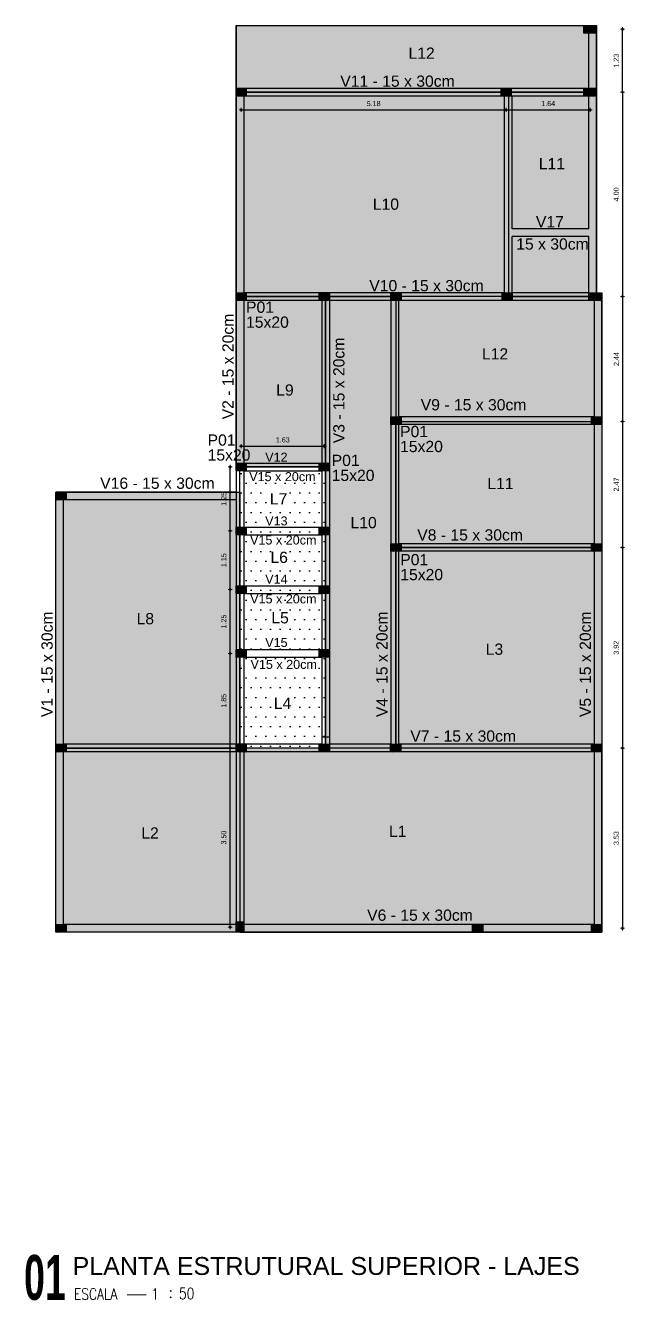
# Model space of a CAD drawing. Header units: millimetres. Extents: x 2317 to 2736, y 1295 to 1343.
# Drawn here: x 2724.02 to 2735.73, y 1296.95 to 1321.9 of the extents above; entities that cross this region are included whole.
import ezdxf
from ezdxf.enums import TextEntityAlignment as Align

# ---------------------------------------------------------------- set-up
doc = ezdxf.new("R2010")
doc.units = ezdxf.units.MM
for name, color, linetype in [('BL-CRM-03', 7, 'Continuous'), ('E-TXT-G', 3, 'Continuous'), ('E-TXT-Y', 2, 'Continuous'), ('LAJE', 2, 'Continuous'), ('PILARES', 1, 'Continuous'), ('VIGAS', 5, 'Continuous')]:
    doc.layers.add(name, color=color, linetype=linetype)
for name, color, linetype, lineweight in [('COTAS', 53, 'Continuous', 9), ('E-TXT-W', 7, 'Continuous', 20), ('LC-Textos', 3, 'Continuous', 20)]:
    doc.layers.add(name, color=color, linetype=linetype, lineweight=lineweight)
doc.styles.add('Arial', font='arial.ttf')
doc.styles.add('CARIMBO_DADOS', font='arial.ttf', dxfattribs={"height": 0.1})
doc.styles.add('REG140', font='romans.shx', dxfattribs={"width": 0.8, "height": 0.35})
doc.styles.add('REG80', font='romans.shx', dxfattribs={"width": 0.8, "height": 0.1})
doc.styles.add('SANSSERIF2', font='sanssb__.ttf', dxfattribs={"width": 0.8})
doc.styles.get("Standard").update_dxf_attribs({"font": 'arial.ttf'})
doc.dimstyles.new('COTAS_EXTERNAS', dxfattribs={"dimtxt": 0.1, "dimasz": 0.01, "dimexe": 0, "dimexo": 0, "dimgap": 0.07, "dimtad": 1, "dimzin": 5, "dimdsep": 46, "dimtxsty": 'CARIMBO_DADOS', "dimblk1": 'CIRCULOS', "dimblk2": 'CIRCULOS', "dimsah": 1, "dimcen": 0, "dimse1": 1, "dimse2": 1, "dimclrd": 8, "dimclre": 8, "dimclrt": 230, "dimadec": 0, "dimazin": 0, "dimtfac": 100, "dimtix": 1, "dimtmove": 2, "dimatfit": 3, "dimldrblk": 'CIRCULOS', "dimfxl": 1, "dimtolj": 1, "dimtzin": 5, "dimarcsym": 0})
pattern_1 = [(0, (-12.01143, -4.17566), (0.09525, 0.1905), [0, -0.1905])]

# ---------------------------------------------------------------- blocks, each defined once
blk = doc.blocks.new('IND_DES')
at = {"layer": 'E-TXT-W'}
blk.add_line((0.027, -0.243), (0.198, -0.243), dxfattribs=at)
at = {"layer": 'E-TXT-G', "style": 'REG80', "width": 0.8}
for s, p in [('ESCALA', (-0.446, -0.286)), ('1', (0.243, -0.286)), (':', (0.399, -0.271))]:
    blk.add_text(s, height=0.1, dxfattribs=at).set_placement(p)
blk.add_attdef('ESCALA', (0.49, -0.281), '', height=0.1, dxfattribs=at)
at = {"layer": 'E-TXT-W', "style": 'SANSSERIF2', "width": 0.6}
blk.add_attdef('00', text='', height=0.4, dxfattribs=at).set_placement((-0.708, -0.288), align=Align.CENTER)
at = {"layer": 'E-TXT-Y', "style": 'REG140', "width": 0.8}
for tag, p in [('PROJETO', (-0.456, 0.183)), ('DESENHO', (-0.458, -0.066))]:
    blk.add_attdef(tag, p, '', height=0.175, dxfattribs=at)
blk = doc.blocks.new('CIRCULOS')
at = {"layer": 'COTAS'}
for p, q in [((-4, 0), (4, 0)), ((0, 4), (0, -4))]:
    blk.add_line(p, q, dxfattribs=at)
for radius in [2, 1]:
    blk.add_circle((0, 0), radius, dxfattribs=at)
blk = doc.blocks.new('*D15')
at = {"layer": 'BL-CRM-03', "color": 8, "lineweight": -2}
blk.add_line((2728.242, 1320.249), (2733.404, 1320.249), dxfattribs=at)
at = {"layer": 'Defpoints', "color": 0}
for p in [(2728.232, 1320.668), (2733.414, 1320.668), (2733.414, 1320.249)]:
    blk.add_point(p, dxfattribs=at)
at = {"layer": 'BL-CRM-03', "color": 8, "lineweight": -2, "xscale": 0.01, "yscale": 0.01, "zscale": 0.01, "rotation": 180}
blk.add_blockref('CIRCULOS', (2728.232, 1320.249), dxfattribs=at)
at = {"layer": 'BL-CRM-03', "color": 8, "lineweight": -2, "xscale": 0.01, "yscale": 0.01, "zscale": 0.01}
blk.add_blockref('CIRCULOS', (2733.414, 1320.249), dxfattribs=at)
at = {"layer": 'BL-CRM-03', "color": 230, "insert": (2730.823, 1320.37), "char_height": 0.1, "attachment_point": 5, "style": 'CARIMBO_DADOS'}
blk.add_mtext('\\A1;5.18', dxfattribs=at)
blk = doc.blocks.new('*D16')
at = {"layer": 'BL-CRM-03', "color": 8, "lineweight": -2}
blk.add_line((2733.424, 1320.249), (2735.048, 1320.249), dxfattribs=at)
at = {"layer": 'Defpoints', "color": 0}
for p in [(2733.414, 1320.668), (2735.058, 1320.518), (2735.058, 1320.249)]:
    blk.add_point(p, dxfattribs=at)
at = {"layer": 'BL-CRM-03', "color": 8, "lineweight": -2, "xscale": 0.01, "yscale": 0.01, "zscale": 0.01, "rotation": 180}
blk.add_blockref('CIRCULOS', (2733.414, 1320.249), dxfattribs=at)
at = {"layer": 'BL-CRM-03', "color": 8, "lineweight": -2, "xscale": 0.01, "yscale": 0.01, "zscale": 0.01}
blk.add_blockref('CIRCULOS', (2735.058, 1320.249), dxfattribs=at)
at = {"layer": 'BL-CRM-03', "color": 230, "insert": (2734.236, 1320.37), "char_height": 0.1, "attachment_point": 5, "style": 'CARIMBO_DADOS'}
blk.add_mtext('\\A1;1.64', dxfattribs=at)
blk = doc.blocks.new('*D17')
at = {"layer": 'BL-CRM-03', "color": 8, "lineweight": -2}
blk.add_line((2735.688, 1320.583), (2735.688, 1316.603), dxfattribs=at)
at = {"layer": 'Defpoints', "color": 0}
for p in [(2735.429, 1320.593), (2735.429, 1316.593), (2735.688, 1316.593)]:
    blk.add_point(p, dxfattribs=at)
at = {"layer": 'BL-CRM-03', "color": 8, "lineweight": -2, "xscale": 0.01, "yscale": 0.01, "zscale": 0.01}
for p, rotation in [((2735.688, 1320.593), 90), ((2735.688, 1316.593), 270)]:
    blk.add_blockref('CIRCULOS', p, dxfattribs=dict(at, rotation=rotation))
at = {"layer": 'BL-CRM-03', "color": 230, "insert": (2735.567, 1318.593), "char_height": 0.1, "attachment_point": 5, "rotation": 90, "style": 'CARIMBO_DADOS'}
blk.add_mtext('\\A1;4.00', dxfattribs=at)
blk = doc.blocks.new('*D18')
at = {"layer": 'BL-CRM-03', "color": 8, "lineweight": -2}
blk.add_line((2735.688, 1316.583), (2735.688, 1314.16), dxfattribs=at)
at = {"layer": 'Defpoints', "color": 0}
for p in [(2735.429, 1316.593), (2735.531, 1314.15), (2735.688, 1314.15)]:
    blk.add_point(p, dxfattribs=at)
at = {"layer": 'BL-CRM-03', "color": 8, "lineweight": -2, "xscale": 0.01, "yscale": 0.01, "zscale": 0.01}
for p, rotation in [((2735.688, 1316.593), 90), ((2735.688, 1314.15), 270)]:
    blk.add_blockref('CIRCULOS', p, dxfattribs=dict(at, rotation=rotation))
at = {"layer": 'BL-CRM-03', "color": 230, "insert": (2735.568, 1315.371), "char_height": 0.1, "attachment_point": 5, "rotation": 90, "style": 'CARIMBO_DADOS'}
blk.add_mtext('\\A1;2.44', dxfattribs=at)
blk = doc.blocks.new('*D19')
at = {"layer": 'BL-CRM-03', "color": 8, "lineweight": -2}
blk.add_line((2735.688, 1314.14), (2735.688, 1311.693), dxfattribs=at)
at = {"layer": 'Defpoints', "color": 0}
for p in [(2735.531, 1314.15), (2735.531, 1311.683), (2735.688, 1311.683)]:
    blk.add_point(p, dxfattribs=at)
at = {"layer": 'BL-CRM-03', "color": 8, "lineweight": -2, "xscale": 0.01, "yscale": 0.01, "zscale": 0.01}
for p, rotation in [((2735.688, 1314.15), 90), ((2735.688, 1311.683), 270)]:
    blk.add_blockref('CIRCULOS', p, dxfattribs=dict(at, rotation=rotation))
at = {"layer": 'BL-CRM-03', "color": 230, "insert": (2735.568, 1312.916), "char_height": 0.1, "attachment_point": 5, "rotation": 90, "style": 'CARIMBO_DADOS'}
blk.add_mtext('\\A1;2.47', dxfattribs=at)
blk = doc.blocks.new('*D20')
at = {"layer": 'BL-CRM-03', "color": 8, "lineweight": -2}
blk.add_line((2735.688, 1311.673), (2735.688, 1307.769), dxfattribs=at)
at = {"layer": 'Defpoints', "color": 0}
for p in [(2735.531, 1311.683), (2735.531, 1307.759), (2735.688, 1307.759)]:
    blk.add_point(p, dxfattribs=at)
at = {"layer": 'BL-CRM-03', "color": 8, "lineweight": -2, "xscale": 0.01, "yscale": 0.01, "zscale": 0.01}
for p, rotation in [((2735.688, 1311.683), 90), ((2735.688, 1307.759), 270)]:
    blk.add_blockref('CIRCULOS', p, dxfattribs=dict(at, rotation=rotation))
at = {"layer": 'BL-CRM-03', "color": 230, "insert": (2735.567, 1309.721), "char_height": 0.1, "attachment_point": 5, "rotation": 90, "style": 'CARIMBO_DADOS'}
blk.add_mtext('\\A1;3.92', dxfattribs=at)
blk = doc.blocks.new('*D21')
at = {"layer": 'BL-CRM-03', "color": 8, "lineweight": -2}
blk.add_line((2735.688, 1307.749), (2735.688, 1304.241), dxfattribs=at)
at = {"layer": 'Defpoints', "color": 0}
for p in [(2735.531, 1307.759), (2735.531, 1304.231), (2735.688, 1304.231)]:
    blk.add_point(p, dxfattribs=at)
at = {"layer": 'BL-CRM-03', "color": 8, "lineweight": -2, "xscale": 0.01, "yscale": 0.01, "zscale": 0.01}
for p, rotation in [((2735.688, 1307.759), 90), ((2735.688, 1304.231), 270)]:
    blk.add_blockref('CIRCULOS', p, dxfattribs=dict(at, rotation=rotation))
at = {"layer": 'BL-CRM-03', "color": 230, "insert": (2735.567, 1305.995), "char_height": 0.1, "attachment_point": 5, "rotation": 90, "style": 'CARIMBO_DADOS'}
blk.add_mtext('\\A1;3.53', dxfattribs=at)
blk = doc.blocks.new('*D22')
at = {"layer": 'BL-CRM-03', "color": 8, "lineweight": -2}
blk.add_line((2735.688, 1320.603), (2735.688, 1321.813), dxfattribs=at)
at = {"layer": 'Defpoints', "color": 0}
for p in [(2735.184, 1321.823), (2735.688, 1321.823), (2735.184, 1320.593)]:
    blk.add_point(p, dxfattribs=at)
at = {"layer": 'BL-CRM-03', "color": 8, "lineweight": -2, "xscale": 0.01, "yscale": 0.01, "zscale": 0.01}
for p, rotation in [((2735.688, 1321.823), 90), ((2735.688, 1320.593), 270)]:
    blk.add_blockref('CIRCULOS', p, dxfattribs=dict(at, rotation=rotation))
at = {"layer": 'BL-CRM-03', "color": 230, "insert": (2735.567, 1321.208), "char_height": 0.1, "attachment_point": 5, "rotation": 90, "style": 'CARIMBO_DADOS'}
blk.add_mtext('\\A1;1.23', dxfattribs=at)
blk = doc.blocks.new('*D23')
at = {"layer": 'BL-CRM-03', "color": 8, "lineweight": -2}
blk.add_line((2728.016, 1304.266), (2728.016, 1307.749), dxfattribs=at)
at = {"layer": 'Defpoints', "color": 0}
for p in [(2728.016, 1307.759), (2728.132, 1307.759), (2728.132, 1304.256)]:
    blk.add_point(p, dxfattribs=at)
at = {"layer": 'BL-CRM-03', "color": 8, "lineweight": -2, "xscale": 0.01, "yscale": 0.01, "zscale": 0.01}
for p, rotation in [((2728.016, 1307.759), 90), ((2728.016, 1304.256), 270)]:
    blk.add_blockref('CIRCULOS', p, dxfattribs=dict(at, rotation=rotation))
at = {"layer": 'BL-CRM-03', "color": 230, "insert": (2727.894, 1306.007), "char_height": 0.1, "attachment_point": 5, "rotation": 90, "style": 'CARIMBO_DADOS'}
blk.add_mtext('\\A1;3.50', dxfattribs=at)
blk = doc.blocks.new('*D24')
at = {"layer": 'BL-CRM-03', "color": 8, "lineweight": -2}
blk.add_line((2728.016, 1307.769), (2728.016, 1309.599), dxfattribs=at)
at = {"layer": 'Defpoints', "color": 0}
for p in [(2728.016, 1309.609), (2728.132, 1309.609), (2728.132, 1307.759)]:
    blk.add_point(p, dxfattribs=at)
at = {"layer": 'BL-CRM-03', "color": 8, "lineweight": -2, "xscale": 0.01, "yscale": 0.01, "zscale": 0.01}
for p, rotation in [((2728.016, 1309.609), 90), ((2728.016, 1307.759), 270)]:
    blk.add_blockref('CIRCULOS', p, dxfattribs=dict(at, rotation=rotation))
at = {"layer": 'BL-CRM-03', "color": 230, "insert": (2727.894, 1308.684), "char_height": 0.1, "attachment_point": 5, "rotation": 90, "style": 'CARIMBO_DADOS'}
blk.add_mtext('\\A1;1.85', dxfattribs=at)
blk = doc.blocks.new('*D25')
at = {"layer": 'BL-CRM-03', "color": 8, "lineweight": -2}
blk.add_line((2728.016, 1309.619), (2728.016, 1310.849), dxfattribs=at)
at = {"layer": 'Defpoints', "color": 0}
for p in [(2728.016, 1310.859), (2728.132, 1310.859), (2728.132, 1309.609)]:
    blk.add_point(p, dxfattribs=at)
at = {"layer": 'BL-CRM-03', "color": 8, "lineweight": -2, "xscale": 0.01, "yscale": 0.01, "zscale": 0.01}
for p, rotation in [((2728.016, 1310.859), 90), ((2728.016, 1309.609), 270)]:
    blk.add_blockref('CIRCULOS', p, dxfattribs=dict(at, rotation=rotation))
at = {"layer": 'BL-CRM-03', "color": 230, "insert": (2727.894, 1310.234), "char_height": 0.1, "attachment_point": 5, "rotation": 90, "style": 'CARIMBO_DADOS'}
blk.add_mtext('\\A1;1.25', dxfattribs=at)
blk = doc.blocks.new('*D26')
at = {"layer": 'BL-CRM-03', "color": 8, "lineweight": -2}
blk.add_line((2728.016, 1310.869), (2728.016, 1311.999), dxfattribs=at)
at = {"layer": 'Defpoints', "color": 0}
for p in [(2728.016, 1312.009), (2728.132, 1312.009), (2728.132, 1310.859)]:
    blk.add_point(p, dxfattribs=at)
at = {"layer": 'BL-CRM-03', "color": 8, "lineweight": -2, "xscale": 0.01, "yscale": 0.01, "zscale": 0.01}
for p, rotation in [((2728.016, 1312.009), 90), ((2728.016, 1310.859), 270)]:
    blk.add_blockref('CIRCULOS', p, dxfattribs=dict(at, rotation=rotation))
at = {"layer": 'BL-CRM-03', "color": 230, "insert": (2727.894, 1311.434), "char_height": 0.1, "attachment_point": 5, "rotation": 90, "style": 'CARIMBO_DADOS'}
blk.add_mtext('\\A1;1.15', dxfattribs=at)
blk = doc.blocks.new('*D27')
at = {"layer": 'BL-CRM-03', "color": 8, "lineweight": -2}
blk.add_line((2728.016, 1312.019), (2728.016, 1313.249), dxfattribs=at)
at = {"layer": 'Defpoints', "color": 0}
for p in [(2728.016, 1313.259), (2728.132, 1313.259), (2728.132, 1312.009)]:
    blk.add_point(p, dxfattribs=at)
at = {"layer": 'BL-CRM-03', "color": 8, "lineweight": -2, "xscale": 0.01, "yscale": 0.01, "zscale": 0.01}
for p, rotation in [((2728.016, 1313.259), 90), ((2728.016, 1312.009), 270)]:
    blk.add_blockref('CIRCULOS', p, dxfattribs=dict(at, rotation=rotation))
at = {"layer": 'BL-CRM-03', "color": 230, "insert": (2727.894, 1312.634), "char_height": 0.1, "attachment_point": 5, "rotation": 90, "style": 'CARIMBO_DADOS'}
blk.add_mtext('\\A1;1.25', dxfattribs=at)
blk = doc.blocks.new('*D28')
at = {"layer": 'BL-CRM-03', "color": 8, "lineweight": -2}
blk.add_line((2728.242, 1313.667), (2729.849, 1313.667), dxfattribs=at)
at = {"layer": 'Defpoints', "color": 0}
for p in [(2729.859, 1313.667), (2728.232, 1313.184), (2729.859, 1313.184)]:
    blk.add_point(p, dxfattribs=at)
at = {"layer": 'BL-CRM-03', "color": 8, "lineweight": -2, "xscale": 0.01, "yscale": 0.01, "zscale": 0.01, "rotation": 180}
blk.add_blockref('CIRCULOS', (2728.232, 1313.667), dxfattribs=at)
at = {"layer": 'BL-CRM-03', "color": 8, "lineweight": -2, "xscale": 0.01, "yscale": 0.01, "zscale": 0.01}
blk.add_blockref('CIRCULOS', (2729.859, 1313.667), dxfattribs=at)
at = {"layer": 'BL-CRM-03', "color": 230, "insert": (2729.046, 1313.788), "char_height": 0.1, "attachment_point": 5, "style": 'CARIMBO_DADOS'}
blk.add_mtext('\\A1;1.63', dxfattribs=at)

msp = doc.modelspace()

# ---------------------------------------------------------------- hatches: boundary and pattern name
h = msp.add_hatch()
h.set_pattern_fill('DOTS', color=256, scale=0.12, style=0)
h.set_pattern_definition(pattern_1)
h.paths.add_polyline_path([(2724.612, 1307.759), (2728.207, 1307.759), (2728.207, 1304.156), (2724.612, 1304.156)])
h.paths.add_polyline_path([(2728.207, 1304.156), (2735.286, 1304.156), (2735.286, 1307.759), (2728.207, 1307.759)])
h.paths.add_polyline_path([(2728.207, 1307.759), (2724.612, 1307.759), (2724.612, 1312.763), (2728.207, 1312.763)])
h.paths.add_polyline_path([(2728.132, 1320.593), (2735.184, 1320.593), (2735.184, 1316.593), (2728.132, 1316.593)])
h.paths.add_polyline_path([(2728.132, 1316.593), (2729.884, 1316.593), (2729.884, 1313.259), (2728.132, 1313.259)])
h.paths.add_polyline_path([(2731.257, 1307.759), (2729.884, 1307.759), (2729.884, 1316.593), (2731.257, 1316.593)])
h.paths.add_polyline_path([(2735.286, 1316.593), (2731.257, 1316.593), (2731.257, 1314.15), (2735.286, 1314.15)])
h.paths.add_polyline_path([(2731.257, 1314.15), (2735.286, 1314.15), (2735.286, 1311.683), (2731.257, 1311.683)])
h.paths.add_polyline_path([(2731.257, 1311.683), (2735.286, 1311.683), (2735.286, 1307.759), (2731.257, 1307.759)])
h.paths.add_polyline_path([(2728.132, 1321.898), (2735.184, 1321.898), (2735.184, 1320.593), (2728.132, 1320.593)])
h = msp.add_hatch()
h.set_pattern_fill('JIS_LC_20', color=256, scale=0.001, angle=270, style=0)
h.set_pattern_definition([(315, (1412.77773, 3984.987384), (0.01414213562, 0.01414213562), []), (315, (1412.77773, 3984.986984), (0.01414213562, 0.01414213562), [])])
h.paths.add_polyline_path([(2735.184, 1321.748), (2735.184, 1321.823), (2734.942, 1321.823), (2734.942, 1321.748)])
h.paths.add_polyline_path([(2735.184, 1321.823), (2735.184, 1321.898), (2734.942, 1321.898), (2734.942, 1321.823)])
h = msp.add_hatch()
h.set_pattern_fill('JIS_LC_20', color=256, scale=0.001, angle=-90, style=0)
h.set_pattern_definition([(315, (1405.92573, 3983.757384), (0.01414213562, 0.01414213562), []), (315, (1405.92573, 3983.756984), (0.01414213562, 0.01414213562), [])])
h.paths.add_polyline_path([(2728.332, 1320.518), (2728.332, 1320.593), (2728.132, 1320.593), (2728.132, 1320.518)])
h.paths.add_polyline_path([(2728.332, 1320.593), (2728.332, 1320.668), (2728.132, 1320.668), (2728.132, 1320.593)])
h = msp.add_hatch()
h.set_pattern_fill('JIS_LC_20', color=256, scale=0.001, angle=-90, style=0)
h.set_pattern_definition([(315, (1411.10773, 3983.757384), (0.01414213562, 0.01414213562), []), (315, (1411.10773, 3983.756984), (0.01414213562, 0.01414213562), [])])
h.paths.add_polyline_path([(2733.514, 1320.518), (2733.514, 1320.593), (2733.314, 1320.593), (2733.314, 1320.518)])
h.paths.add_polyline_path([(2733.514, 1320.593), (2733.514, 1320.668), (2733.314, 1320.668), (2733.314, 1320.593)])
h = msp.add_hatch()
h.set_pattern_fill('JIS_LC_20', color=256, scale=0.001, angle=270, style=0)
h.set_pattern_definition([(315, (1412.77773, 3983.757384), (0.01414213562, 0.01414213562), []), (315, (1412.77773, 3983.756984), (0.01414213562, 0.01414213562), [])])
h.paths.add_polyline_path([(2735.184, 1320.518), (2735.184, 1320.593), (2734.942, 1320.593), (2734.942, 1320.518)])
h.paths.add_polyline_path([(2735.184, 1320.593), (2735.184, 1320.668), (2734.942, 1320.668), (2734.942, 1320.593)])
h = msp.add_hatch()
h.set_pattern_fill('JIS_LC_20', color=256, scale=0.001, angle=-90, style=0)
h.set_pattern_definition([(315, (1405.92573, 3979.757384), (0.01414213562, 0.01414213562), []), (315, (1405.92573, 3979.756984), (0.01414213562, 0.01414213562), [])])
h.paths.add_polyline_path([(2728.332, 1316.518), (2728.332, 1316.593), (2728.132, 1316.593), (2728.132, 1316.518)])
h.paths.add_polyline_path([(2728.332, 1316.593), (2728.332, 1316.668), (2728.132, 1316.668), (2728.132, 1316.593)])
h = msp.add_hatch()
h.set_pattern_fill('JIS_LC_20', color=256, scale=0.001, angle=-90, style=0)
h.set_pattern_definition([(315, (1407.55273, 3979.757384), (0.01414213562, 0.01414213562), []), (315, (1407.55273, 3979.756984), (0.01414213562, 0.01414213562), [])])
h.paths.add_polyline_path([(2729.959, 1316.518), (2729.959, 1316.593), (2729.759, 1316.593), (2729.759, 1316.518)])
h.paths.add_polyline_path([(2729.959, 1316.593), (2729.959, 1316.668), (2729.759, 1316.668), (2729.759, 1316.593)])
h = msp.add_hatch()
h.set_pattern_fill('JIS_LC_20', color=256, scale=0.001, angle=-90, style=0)
h.set_pattern_definition([(315, (1408.95273, 3979.757384), (0.01414213562, 0.01414213562), []), (315, (1408.95273, 3979.756984), (0.01414213562, 0.01414213562), [])])
h.paths.add_polyline_path([(2731.359, 1316.518), (2731.359, 1316.593), (2731.159, 1316.593), (2731.159, 1316.518)])
h.paths.add_polyline_path([(2731.359, 1316.593), (2731.359, 1316.668), (2731.159, 1316.668), (2731.159, 1316.593)])
h = msp.add_hatch()
h.set_pattern_fill('JIS_LC_20', color=256, scale=0.001, angle=-90, style=0)
h.set_pattern_definition([(315, (1411.12773, 3979.757384), (0.01414213562, 0.01414213562), []), (315, (1411.12773, 3979.756984), (0.01414213562, 0.01414213562), [])])
h.paths.add_polyline_path([(2733.534, 1316.518), (2733.534, 1316.593), (2733.334, 1316.593), (2733.334, 1316.518)])
h.paths.add_polyline_path([(2733.534, 1316.593), (2733.534, 1316.668), (2733.334, 1316.668), (2733.334, 1316.593)])
h = msp.add_hatch()
h.set_pattern_fill('JIS_LC_20', color=256, scale=0.001, angle=270, style=0)
h.set_pattern_definition([(315, (1412.87973, 3979.757384), (0.01414213562, 0.01414213562), []), (315, (1412.87973, 3979.756984), (0.01414213562, 0.01414213562), [])])
h.paths.add_polyline_path([(2735.286, 1316.518), (2735.286, 1316.593), (2735.044, 1316.593), (2735.044, 1316.518)])
h.paths.add_polyline_path([(2735.286, 1316.593), (2735.286, 1316.668), (2735.044, 1316.668), (2735.044, 1316.593)])
h = msp.add_hatch()
h.set_pattern_fill('JIS_LC_20', color=256, scale=0.001, angle=-90, style=0)
h.set_pattern_definition([(315, (1408.95273, 3977.327384), (0.01414213562, 0.01414213562), []), (315, (1408.95273, 3977.326984), (0.01414213562, 0.01414213562), [])])
h.paths.add_polyline_path([(2731.359, 1314.088), (2731.359, 1314.163), (2731.159, 1314.163), (2731.159, 1314.088)])
h.paths.add_polyline_path([(2731.359, 1314.163), (2731.359, 1314.238), (2731.159, 1314.238), (2731.159, 1314.163)])
h = msp.add_hatch()
h.set_pattern_fill('JIS_LC_20', color=256, scale=0.001, angle=270, style=0)
h.set_pattern_definition([(315, (1412.87973, 3977.327384), (0.01414213562, 0.01414213562), []), (315, (1412.87973, 3977.326984), (0.01414213562, 0.01414213562), [])])
h.paths.add_polyline_path([(2735.286, 1314.088), (2735.286, 1314.163), (2735.086, 1314.163), (2735.086, 1314.088)])
h.paths.add_polyline_path([(2735.286, 1314.163), (2735.286, 1314.238), (2735.086, 1314.238), (2735.086, 1314.163)])
h = msp.add_hatch()
h.set_pattern_fill('JIS_LC_20', color=256, scale=0.001, angle=-90, style=0)
h.set_pattern_definition([(315, (1405.92573, 3976.423392), (0.01414213562, 0.01414213562), []), (315, (1405.92573, 3976.422992), (0.01414213562, 0.01414213562), [])])
h.paths.add_polyline_path([(2728.332, 1313.184), (2728.332, 1313.259), (2728.132, 1313.259), (2728.132, 1313.184)])
h.paths.add_polyline_path([(2728.332, 1313.259), (2728.332, 1313.334), (2728.132, 1313.334), (2728.132, 1313.259)])
h = msp.add_hatch()
h.set_pattern_fill('DOTS', color=256, scale=0.12, style=0)
h.set_pattern_definition(pattern_1)
h.paths.add_polyline_path([(2728.207, 1313.259), (2729.884, 1313.259), (2729.884, 1307.759), (2728.207, 1307.759)])
h = msp.add_hatch()
h.set_pattern_fill('JIS_LC_20', color=256, scale=0.001, angle=-90, style=0)
h.set_pattern_definition([(315, (1407.55273, 3976.423392), (0.01414213562, 0.01414213562), []), (315, (1407.55273, 3976.422992), (0.01414213562, 0.01414213562), [])])
h.paths.add_polyline_path([(2729.959, 1313.184), (2729.959, 1313.259), (2729.759, 1313.259), (2729.759, 1313.184)])
h.paths.add_polyline_path([(2729.959, 1313.259), (2729.959, 1313.334), (2729.759, 1313.334), (2729.759, 1313.259)])
h = msp.add_hatch()
h.set_pattern_fill('JIS_LC_20', color=256, scale=0.001, angle=90, style=0)
h.set_pattern_definition([(135, (4047.018632, -1350.476846), (-0.01414213562, -0.01414213562), []), (135, (4047.018632, -1350.476446), (-0.01414213562, -0.01414213562), [])])
h.paths.add_polyline_path([(2724.612, 1312.763), (2724.612, 1312.688), (2724.812, 1312.688), (2724.812, 1312.763)])
h.paths.add_polyline_path([(2724.612, 1312.688), (2724.612, 1312.613), (2724.812, 1312.613), (2724.812, 1312.688)])
h = msp.add_hatch()
h.set_pattern_fill('JIS_LC_20', color=256, scale=0.001, angle=-90, style=0)
h.set_pattern_definition([(315, (1405.92573, 3975.173392), (0.01414213562, 0.01414213562), []), (315, (1405.92573, 3975.172992), (0.01414213562, 0.01414213562), [])])
h.paths.add_polyline_path([(2728.332, 1311.934), (2728.332, 1312.009), (2728.132, 1312.009), (2728.132, 1311.934)])
h.paths.add_polyline_path([(2728.332, 1312.009), (2728.332, 1312.084), (2728.132, 1312.084), (2728.132, 1312.009)])
h = msp.add_hatch()
h.set_pattern_fill('JIS_LC_20', color=256, scale=0.001, angle=-90, style=0)
h.set_pattern_definition([(315, (1407.55273, 3975.173392), (0.01414213562, 0.01414213562), []), (315, (1407.55273, 3975.172992), (0.01414213562, 0.01414213562), [])])
h.paths.add_polyline_path([(2729.959, 1311.934), (2729.959, 1312.009), (2729.759, 1312.009), (2729.759, 1311.934)])
h.paths.add_polyline_path([(2729.959, 1312.009), (2729.959, 1312.084), (2729.759, 1312.084), (2729.759, 1312.009)])
h = msp.add_hatch()
h.set_pattern_fill('JIS_LC_20', color=256, scale=0.001, angle=-90, style=0)
h.set_pattern_definition([(315, (1408.95273, 3974.847384), (0.01414213562, 0.01414213562), []), (315, (1408.95273, 3974.846984), (0.01414213562, 0.01414213562), [])])
h.paths.add_polyline_path([(2731.359, 1311.608), (2731.359, 1311.683), (2731.159, 1311.683), (2731.159, 1311.608)])
h.paths.add_polyline_path([(2731.359, 1311.683), (2731.359, 1311.758), (2731.159, 1311.758), (2731.159, 1311.683)])
h = msp.add_hatch()
h.set_pattern_fill('JIS_LC_20', color=256, scale=0.001, angle=270, style=0)
h.set_pattern_definition([(315, (1412.87973, 3974.847384), (0.01414213562, 0.01414213562), []), (315, (1412.87973, 3974.846984), (0.01414213562, 0.01414213562), [])])
h.paths.add_polyline_path([(2735.286, 1311.608), (2735.286, 1311.683), (2735.086, 1311.683), (2735.086, 1311.608)])
h.paths.add_polyline_path([(2735.286, 1311.683), (2735.286, 1311.758), (2735.086, 1311.758), (2735.086, 1311.683)])
h = msp.add_hatch()
h.set_pattern_fill('JIS_LC_20', color=256, scale=0.001, angle=-90, style=0)
h.set_pattern_definition([(315, (1405.92573, 3974.023384), (0.01414213562, 0.01414213562), []), (315, (1405.92573, 3974.022984), (0.01414213562, 0.01414213562), [])])
h.paths.add_polyline_path([(2728.332, 1310.784), (2728.332, 1310.859), (2728.132, 1310.859), (2728.132, 1310.784)])
h.paths.add_polyline_path([(2728.332, 1310.859), (2728.332, 1310.934), (2728.132, 1310.934), (2728.132, 1310.859)])
h = msp.add_hatch()
h.set_pattern_fill('JIS_LC_20', color=256, scale=0.001, angle=-90, style=0)
h.set_pattern_definition([(315, (1407.55273, 3974.023384), (0.01414213562, 0.01414213562), []), (315, (1407.55273, 3974.022984), (0.01414213562, 0.01414213562), [])])
h.paths.add_polyline_path([(2729.959, 1310.784), (2729.959, 1310.859), (2729.759, 1310.859), (2729.759, 1310.784)])
h.paths.add_polyline_path([(2729.959, 1310.859), (2729.959, 1310.934), (2729.759, 1310.934), (2729.759, 1310.859)])
h = msp.add_hatch()
h.set_pattern_fill('JIS_LC_20', color=256, scale=0.001, angle=-90, style=0)
h.set_pattern_definition([(315, (1405.92573, 3972.773384), (0.01414213562, 0.01414213562), []), (315, (1405.92573, 3972.772984), (0.01414213562, 0.01414213562), [])])
h.paths.add_polyline_path([(2728.332, 1309.534), (2728.332, 1309.609), (2728.132, 1309.609), (2728.132, 1309.534)])
h.paths.add_polyline_path([(2728.332, 1309.609), (2728.332, 1309.684), (2728.132, 1309.684), (2728.132, 1309.609)])
h = msp.add_hatch()
h.set_pattern_fill('JIS_LC_20', color=256, scale=0.001, angle=-90, style=0)
h.set_pattern_definition([(315, (1407.55273, 3972.773384), (0.01414213562, 0.01414213562), []), (315, (1407.55273, 3972.772984), (0.01414213562, 0.01414213562), [])])
h.paths.add_polyline_path([(2729.959, 1309.534), (2729.959, 1309.609), (2729.759, 1309.609), (2729.759, 1309.534)])
h.paths.add_polyline_path([(2729.959, 1309.609), (2729.959, 1309.684), (2729.759, 1309.684), (2729.759, 1309.609)])
h = msp.add_hatch()
h.set_pattern_fill('JIS_LC_20', color=256, scale=0.001, angle=90, style=0)
h.set_pattern_definition([(135, (4047.018632, -1355.405414), (-0.01414213562, -0.01414213562), []), (135, (4047.018632, -1355.405014), (-0.01414213562, -0.01414213562), [])])
h.paths.add_polyline_path([(2724.612, 1307.834), (2724.612, 1307.759), (2724.812, 1307.759), (2724.812, 1307.834)])
h.paths.add_polyline_path([(2724.612, 1307.759), (2724.612, 1307.684), (2724.812, 1307.684), (2724.812, 1307.759)])
h = msp.add_hatch()
h.set_pattern_fill('JIS_LC_20', color=256, scale=0.001, angle=-90, style=0)
h.set_pattern_definition([(315, (1405.92573, 3970.923384), (0.01414213562, 0.01414213562), []), (315, (1405.92573, 3970.922984), (0.01414213562, 0.01414213562), [])])
h.paths.add_polyline_path([(2728.332, 1307.684), (2728.332, 1307.759), (2728.132, 1307.759), (2728.132, 1307.684)])
h.paths.add_polyline_path([(2728.332, 1307.759), (2728.332, 1307.834), (2728.132, 1307.834), (2728.132, 1307.759)])
h = msp.add_hatch()
h.set_pattern_fill('JIS_LC_20', color=256, scale=0.001, angle=-90, style=0)
h.set_pattern_definition([(315, (1407.55273, 3970.923384), (0.01414213562, 0.01414213562), []), (315, (1407.55273, 3970.922984), (0.01414213562, 0.01414213562), [])])
h.paths.add_polyline_path([(2729.959, 1307.684), (2729.959, 1307.759), (2729.759, 1307.759), (2729.759, 1307.684)])
h.paths.add_polyline_path([(2729.959, 1307.759), (2729.959, 1307.834), (2729.759, 1307.834), (2729.759, 1307.759)])
h = msp.add_hatch()
h.set_pattern_fill('JIS_LC_20', color=256, scale=0.001, angle=-90, style=0)
h.set_pattern_definition([(315, (1408.948143, 3970.923384), (0.01414213562, 0.01414213562), []), (315, (1408.948143, 3970.922984), (0.01414213562, 0.01414213562), [])])
h.paths.add_polyline_path([(2731.355, 1307.684), (2731.355, 1307.759), (2731.155, 1307.759), (2731.155, 1307.684)])
h.paths.add_polyline_path([(2731.355, 1307.759), (2731.355, 1307.834), (2731.155, 1307.834), (2731.155, 1307.759)])
h = msp.add_hatch()
h.set_pattern_fill('JIS_LC_20', color=256, scale=0.001, angle=270, style=0)
h.set_pattern_definition([(315, (1412.87973, 3970.923384), (0.01414213562, 0.01414213562), []), (315, (1412.87973, 3970.922984), (0.01414213562, 0.01414213562), [])])
h.paths.add_polyline_path([(2735.286, 1307.684), (2735.286, 1307.759), (2735.086, 1307.759), (2735.086, 1307.684)])
h.paths.add_polyline_path([(2735.286, 1307.759), (2735.286, 1307.834), (2735.086, 1307.834), (2735.086, 1307.759)])
h = msp.add_hatch()
h.set_pattern_fill('JIS_LC_20', color=256, scale=0.001, angle=90, style=0)
h.set_pattern_definition([(135, (4047.018632, -1358.933414), (-0.01414213562, -0.01414213562), []), (135, (4047.018632, -1358.933014), (-0.01414213562, -0.01414213562), [])])
h.paths.add_polyline_path([(2724.612, 1304.306), (2724.612, 1304.231), (2724.812, 1304.231), (2724.812, 1304.306)])
h.paths.add_polyline_path([(2724.612, 1304.231), (2724.612, 1304.156), (2724.812, 1304.156), (2724.812, 1304.231)])
h = msp.add_hatch()
h.set_pattern_fill('JIS_LC_20', color=256, scale=0.001, style=0)
h.set_pattern_definition([(45, (65.042782, -18.050466), (-0.01414213562, 0.01414213562), []), (45, (65.043182, -18.050466), (-0.01414213562, 0.01414213562), [])])
h.paths.add_polyline_path([(2728.282, 1304.356), (2728.207, 1304.356), (2728.207, 1304.156), (2728.282, 1304.156)])
h.paths.add_polyline_path([(2728.207, 1304.356), (2728.132, 1304.356), (2728.132, 1304.156), (2728.207, 1304.156)])
h = msp.add_hatch()
h.set_pattern_fill('JIS_LC_20', color=256, scale=0.001, angle=-90, style=0)
h.set_pattern_definition([(315, (1410.55273, 3967.390384), (0.01414213562, 0.01414213562), []), (315, (1410.55273, 3967.389984), (0.01414213562, 0.01414213562), [])])
h.paths.add_polyline_path([(2732.959, 1304.151), (2732.959, 1304.226), (2732.759, 1304.226), (2732.759, 1304.151)])
h.paths.add_polyline_path([(2732.959, 1304.226), (2732.959, 1304.301), (2732.759, 1304.301), (2732.759, 1304.226)])
h = msp.add_hatch()
h.set_pattern_fill('JIS_LC_20', color=256, scale=0.001, angle=270, style=0)
h.set_pattern_definition([(315, (1412.87973, 3967.395384), (0.01414213562, 0.01414213562), []), (315, (1412.87973, 3967.394984), (0.01414213562, 0.01414213562), [])])
h.paths.add_polyline_path([(2735.286, 1304.156), (2735.286, 1304.231), (2735.086, 1304.231), (2735.086, 1304.156)])
h.paths.add_polyline_path([(2735.286, 1304.231), (2735.286, 1304.306), (2735.086, 1304.306), (2735.086, 1304.231)])

# ---------------------------------------------------------------- linework, layer by layer
for p, q in [((2729.959, 1307.973), (2729.809, 1307.973)), ((2728.132, 1307.834), (2728.332, 1307.684))]:
    msp.add_line(p, q)
at = {"layer": 'LAJE'}
for points in [[(2728.132, 1321.898), (2735.184, 1321.898), (2735.184, 1320.593), (2728.132, 1320.593)], [(2728.132, 1320.593), (2735.184, 1320.593), (2735.184, 1316.593), (2728.132, 1316.593)], [(2733.459, 1316.593), (2735.184, 1316.593), (2735.184, 1320.593), (2733.459, 1320.593)], [(2728.132, 1316.593), (2729.884, 1316.593), (2729.884, 1313.259), (2728.132, 1313.259)], [(2731.257, 1307.759), (2729.884, 1307.759), (2729.884, 1316.593), (2731.257, 1316.593)], [(2735.286, 1316.593), (2731.257, 1316.593), (2731.257, 1314.15), (2735.286, 1314.15)], [(2731.257, 1314.15), (2735.286, 1314.15), (2735.286, 1311.683), (2731.257, 1311.683)], [(2728.207, 1313.259), (2729.884, 1313.259), (2729.884, 1307.759), (2728.207, 1307.759)], [(2728.207, 1307.759), (2724.612, 1307.759), (2724.612, 1312.763), (2728.207, 1312.763)], [(2731.257, 1311.683), (2735.286, 1311.683), (2735.286, 1307.759), (2731.257, 1307.759)], [(2724.612, 1307.759), (2728.207, 1307.759), (2728.207, 1304.156), (2724.612, 1304.156)], [(2728.207, 1304.156), (2735.286, 1304.156), (2735.286, 1307.759), (2728.207, 1307.759)]]:
    msp.add_lwpolyline(points, close=True, dxfattribs=at)
at = {"layer": 'PILARES'}
for points in [[(2735.184, 1321.898), (2735.184, 1321.748), (2734.932, 1321.748), (2734.932, 1321.898)], [(2728.332, 1320.668), (2728.332, 1320.518), (2728.132, 1320.518), (2728.132, 1320.668)], [(2733.514, 1320.668), (2733.514, 1320.518), (2733.314, 1320.518), (2733.314, 1320.668)], [(2735.184, 1320.668), (2735.184, 1320.518), (2734.932, 1320.518), (2734.932, 1320.668)], [(2728.332, 1316.668), (2728.332, 1316.518), (2728.132, 1316.518), (2728.132, 1316.668)], [(2729.959, 1316.668), (2729.959, 1316.518), (2729.759, 1316.518), (2729.759, 1316.668)], [(2731.359, 1316.668), (2731.359, 1316.518), (2731.159, 1316.518), (2731.159, 1316.668)], [(2733.534, 1316.668), (2733.534, 1316.518), (2733.334, 1316.518), (2733.334, 1316.668)], [(2735.286, 1316.668), (2735.286, 1316.518), (2735.034, 1316.518), (2735.034, 1316.668)], [(2731.359, 1314.238), (2731.359, 1314.088), (2731.159, 1314.088), (2731.159, 1314.238)], [(2735.286, 1314.238), (2735.286, 1314.088), (2735.086, 1314.088), (2735.086, 1314.238)], [(2728.332, 1313.334), (2728.332, 1313.184), (2728.132, 1313.184), (2728.132, 1313.334)], [(2729.959, 1313.334), (2729.959, 1313.184), (2729.759, 1313.184), (2729.759, 1313.334)], [(2724.612, 1312.613), (2724.612, 1312.763), (2724.812, 1312.763), (2724.812, 1312.613)], [(2728.332, 1312.084), (2728.332, 1311.934), (2728.132, 1311.934), (2728.132, 1312.084)], [(2729.959, 1312.084), (2729.959, 1311.934), (2729.759, 1311.934), (2729.759, 1312.084)], [(2731.359, 1311.758), (2731.359, 1311.608), (2731.159, 1311.608), (2731.159, 1311.758)], [(2735.286, 1311.758), (2735.286, 1311.608), (2735.086, 1311.608), (2735.086, 1311.758)], [(2728.332, 1310.934), (2728.332, 1310.784), (2728.132, 1310.784), (2728.132, 1310.934)], [(2729.959, 1310.934), (2729.959, 1310.784), (2729.759, 1310.784), (2729.759, 1310.934)], [(2728.332, 1309.684), (2728.332, 1309.534), (2728.132, 1309.534), (2728.132, 1309.684)], [(2729.959, 1309.684), (2729.959, 1309.534), (2729.759, 1309.534), (2729.759, 1309.684)], [(2724.612, 1307.684), (2724.612, 1307.834), (2724.812, 1307.834), (2724.812, 1307.684)], [(2728.332, 1307.834), (2728.332, 1307.684), (2728.132, 1307.684), (2728.132, 1307.834)], [(2729.959, 1307.834), (2729.959, 1307.684), (2729.759, 1307.684), (2729.759, 1307.834)], [(2731.355, 1307.834), (2731.355, 1307.684), (2731.155, 1307.684), (2731.155, 1307.834)], [(2735.286, 1307.834), (2735.286, 1307.684), (2735.086, 1307.684), (2735.086, 1307.834)], [(2724.612, 1304.156), (2724.612, 1304.306), (2724.812, 1304.306), (2724.812, 1304.156)], [(2728.132, 1304.356), (2728.282, 1304.356), (2728.282, 1304.156), (2728.132, 1304.156)], [(2732.959, 1304.301), (2732.959, 1304.151), (2732.759, 1304.151), (2732.759, 1304.301)], [(2735.286, 1304.306), (2735.286, 1304.156), (2735.086, 1304.156), (2735.086, 1304.306)]]:
    msp.add_lwpolyline(points, close=True, dxfattribs=at)
at = {"layer": 'VIGAS'}
for p, q in [((2728.132, 1321.898), (2728.132, 1316.668)), ((2728.132, 1321.898), (2728.282, 1321.898)), ((2733.384, 1321.898), (2733.534, 1321.898)), ((2735.034, 1317.918), (2735.034, 1321.898)), ((2735.184, 1316.668), (2735.184, 1321.898)), ((2735.184, 1320.668), (2728.132, 1320.668)), ((2735.184, 1320.668), (2735.082, 1320.668)), ((2728.132, 1320.518), (2728.132, 1320.518)), ((2733.384, 1320.518), (2728.282, 1320.518)), ((2728.282, 1320.518), (2728.282, 1316.668)), ((2733.384, 1316.668), (2733.384, 1320.518)), ((2735.034, 1320.518), (2733.534, 1320.518)), ((2733.534, 1317.918), (2733.534, 1320.518)), ((2735.034, 1317.918), (2733.534, 1317.918)), ((2733.534, 1316.668), (2733.534, 1317.768)), ((2735.034, 1317.768), (2733.534, 1317.768)), ((2735.034, 1316.668), (2735.034, 1317.768)), ((2733.384, 1316.668), (2728.282, 1316.668)), ((2735.034, 1316.668), (2733.534, 1316.668)), ((2735.286, 1316.668), (2735.286, 1304.156)), ((2728.132, 1316.518), (2728.132, 1304.306)), ((2731.179, 1316.518), (2728.282, 1316.518)), ((2728.282, 1316.518), (2728.282, 1313.334)), ((2729.809, 1316.518), (2729.809, 1313.334)), ((2729.959, 1316.518), (2729.959, 1307.834)), ((2731.159, 1316.518), (2731.159, 1307.834)), ((2735.136, 1316.518), (2731.289, 1316.518)), ((2731.309, 1316.518), (2731.309, 1314.238)), ((2735.136, 1316.518), (2735.136, 1311.758)), ((2735.136, 1314.238), (2731.309, 1314.238)), ((2735.136, 1314.088), (2731.309, 1314.088)), ((2731.309, 1314.088), (2731.309, 1311.758)), ((2728.282, 1313.334), (2729.809, 1313.334)), ((2728.282, 1313.184), (2728.282, 1312.084)), ((2728.282, 1313.184), (2729.809, 1313.184)), ((2729.809, 1313.184), (2729.809, 1312.084)), ((2724.612, 1304.156), (2724.612, 1312.763)), ((2728.132, 1312.763), (2724.612, 1312.763)), ((2724.762, 1304.306), (2724.762, 1312.613)), ((2728.132, 1312.613), (2724.762, 1312.613)), ((2728.282, 1312.084), (2729.809, 1312.084)), ((2728.282, 1311.934), (2728.282, 1310.934)), ((2728.282, 1311.934), (2729.809, 1311.934)), ((2729.809, 1311.934), (2729.809, 1310.934)), ((2735.136, 1311.758), (2731.309, 1311.758)), ((2735.136, 1311.608), (2731.309, 1311.608)), ((2731.309, 1311.608), (2731.309, 1307.834)), ((2735.136, 1311.608), (2735.136, 1307.834)), ((2728.282, 1310.934), (2729.809, 1310.934)), ((2728.282, 1310.784), (2728.282, 1307.834)), ((2728.282, 1310.784), (2729.809, 1310.784)), ((2729.809, 1310.784), (2729.809, 1307.834)), ((2728.282, 1309.684), (2729.809, 1309.684)), ((2728.282, 1309.534), (2729.809, 1309.534)), ((2729.809, 1307.834), (2724.762, 1307.834)), ((2735.136, 1307.684), (2724.762, 1307.684)), ((2728.282, 1307.684), (2728.282, 1304.306)), ((2731.159, 1307.834), (2729.959, 1307.834)), ((2735.136, 1307.834), (2731.309, 1307.834)), ((2735.136, 1307.684), (2735.136, 1304.306)), ((2728.132, 1304.306), (2724.762, 1304.306)), ((2735.136, 1304.306), (2728.282, 1304.306)), ((2735.286, 1304.156), (2724.612, 1304.156))]:
    msp.add_line(p, q, dxfattribs=at)

# ---------------------------------------------------------------- block references
ref = msp.add_blockref('IND_DES', (2725.942, 1297.592), dxfattribs=dict(xscale=2.193744800000605, yscale=2.193744800000013, zscale=2.193744800000013))
ref.add_attrib('00', '01', dxfattribs={"layer": 'E-TXT-W', "height": 0.8775, "style": 'SANSSERIF2', "width": 0.6}).set_placement((2724.396, 1296.96), align=Align.CENTER)
ref.add_attrib('DESENHO', 'PLANTA ESTRUTURAL SUPERIOR - LAJES', (2724.937, 1297.448), dxfattribs={"layer": 'E-TXT-Y', "height": 0.35})
ref.add_attrib('ESCALA', '50', (2727.017, 1296.975), dxfattribs={"layer": 'E-TXT-G', "height": 0.2194, "style": 'REG80', "width": 0.8})

# ---------------------------------------------------------------- texts
at = {"layer": 'LC-Textos', "attachment_point": 7, "line_spacing_factor": 0.798, "style": 'Arial'}
for s, insert, char_height, width in [('L12 ', (2731.505, 1321.247), 0.22, 2.0476), ('V11 - 15 x 30cm', (2730.171, 1320.696), 0.22, 2.21312), ('L11', (2734.052, 1319.083), 0.22, 0.528), ('L10', (2730.807, 1318.289), 0.22, 0.528), ('V17 ', (2733.996, 1317.947), 0.22, 2.21312), ('V10 - 15 x 30cm', (2730.738, 1316.694), 0.22, 2.21312), ('P01 15x20', (2728.328, 1315.98), 0.22, 0.81983), ('L12', (2732.941, 1315.362), 0.22, 0.528), ('L9', (2728.918, 1314.652), 0.22, 0.528), ('V9 - 15 x 30cm', (2731.744, 1314.363), 0.22, 2.21312), ('P01 15x20', (2727.577, 1313.38), 0.22, 0.81983), ('P01 15x20', (2731.34, 1313.547), 0.22, 0.81983), ('V12 ', (2728.703, 1313.363), 0.176, 1.7705), ('P01 15x20', (2730.003, 1312.982), 0.22, 0.81983), ('V15 x 20cm ', (2728.39, 1312.979), 0.176, 1.7705), ('V16 - 15 x 30cm', (2725.476, 1312.828), 0.22, 2.21312), ('L11', (2733.047, 1312.826), 0.22, 0.528), ('L7', (2728.794, 1312.526), 0.22, 0.528), ('V13 ', (2728.703, 1312.113), 0.176, 1.7705), ('L10', (2730.371, 1312.057), 0.22, 0.528), ('V15 x 20cm ', (2728.407, 1311.739), 0.176, 1.7705), ('V8 - 15 x 30cm', (2731.676, 1311.816), 0.22, 2.21312), ('L6', (2728.805, 1311.378), 0.22, 0.528), ('P01 15x20', (2731.344, 1311.04), 0.22, 0.81983), ('V14 ', (2728.703, 1310.976), 0.176, 1.7705), ('V15 x 20cm ', (2728.409, 1310.587), 0.176, 1.7705), ('L8', (2726.188, 1310.177), 0.22, 0.528), ('L5', (2728.823, 1310.195), 0.22, 0.528), ('V15 ', (2728.703, 1309.733), 0.176, 1.7705), ('L3', (2733.015, 1309.58), 0.22, 0.528), ('V15 x 20cm ', (2728.416, 1309.305), 0.176, 1.7705), ('L4', (2728.872, 1308.525), 0.22, 0.528), ('V7 - 15 x 30cm', (2731.541, 1307.88), 0.22, 2.21312), ('L2', (2726.28, 1305.986), 0.22, 0.528), ('L1', (2731.123, 1306.019), 0.22, 0.528), ('V6 - 15 x 30cm', (2730.696, 1304.375), 0.22, 2.21312)]:
    msp.add_mtext(s, dxfattribs=dict(at, insert=insert, char_height=char_height, width=width))
at = {"layer": 'LC-Textos', "insert": (2733.611, 1317.509), "char_height": 0.22, "width": 2.21312, "attachment_point": 7, "style": 'Arial'}
msp.add_mtext('15 x 30cm', dxfattribs=at)
at = {"layer": 'LC-Textos', "char_height": 0.22, "width": 2.21312, "attachment_point": 7, "rotation": 90, "line_spacing_factor": 0.798, "style": 'Arial'}
for s, insert in [('V2 - 15 x 20cm', (2728.088, 1314.191)), ('V3 - 15 x 20cm', (2730.256, 1313.723)), ('V1 - 15 x 30cm', (2724.551, 1308.364)), ('V4 - 15 x 20cm', (2731.098, 1308.364)), ('V5 - 15 x 20cm', (2735.075, 1308.364))]:
    msp.add_mtext(s, dxfattribs=dict(at, insert=insert))

# ---------------------------------------------------------------- dimensions: what is measured, and where the dimension line sits
at = {"layer": 'BL-CRM-03'}
for base, p1, p2, picture, middle in [((2735.688, 1321.823), (2735.184, 1320.593), (2735.184, 1321.823), '*D22', (2735.567, 1321.208)), ((2735.688, 1316.593), (2735.429, 1320.593), (2735.429, 1316.593), '*D17', (2735.567, 1318.593)), ((2735.688, 1314.15), (2735.429, 1316.593), (2735.531, 1314.15), '*D18', (2735.568, 1315.371)), ((2735.688, 1311.683), (2735.531, 1314.15), (2735.531, 1311.683), '*D19', (2735.568, 1312.916)), ((2728.016, 1313.259), (2728.132, 1312.009), (2728.132, 1313.259), '*D27', (2727.894, 1312.634)), ((2728.016, 1312.009), (2728.132, 1310.859), (2728.132, 1312.009), '*D26', (2727.894, 1311.434)), ((2735.688, 1307.759), (2735.531, 1311.683), (2735.531, 1307.759), '*D20', (2735.567, 1309.721)), ((2728.016, 1310.859), (2728.132, 1309.609), (2728.132, 1310.859), '*D25', (2727.894, 1310.234)), ((2728.016, 1309.609), (2728.132, 1307.759), (2728.132, 1309.609), '*D24', (2727.894, 1308.684)), ((2728.016, 1307.759), (2728.132, 1304.256), (2728.132, 1307.759), '*D23', (2727.894, 1306.007)), ((2735.688, 1304.231), (2735.531, 1307.759), (2735.531, 1304.231), '*D21', (2735.567, 1305.995))]:
    dim = msp.add_linear_dim(base=base, p1=p1, p2=p2, angle=90, dimstyle='COTAS_EXTERNAS', dxfattribs=at)
    dim.commit()
    dim.dimension.update_dxf_attribs({"geometry": picture, "text_midpoint": middle})
for base, p1, p2, picture, middle in [((2733.414, 1320.249), (2728.232, 1320.668), (2733.414, 1320.668), '*D15', (2730.823, 1320.37)), ((2735.058, 1320.249), (2733.414, 1320.668), (2735.058, 1320.518), '*D16', (2734.236, 1320.37)), ((2729.859, 1313.667), (2728.232, 1313.184), (2729.859, 1313.184), '*D28', (2729.046, 1313.788))]:
    dim = msp.add_linear_dim(base=base, p1=p1, p2=p2, dimstyle='COTAS_EXTERNAS', dxfattribs=at)
    dim.commit()
    dim.dimension.update_dxf_attribs({"geometry": picture, "text_midpoint": middle})

doc.saveas('drawing.dxf')
